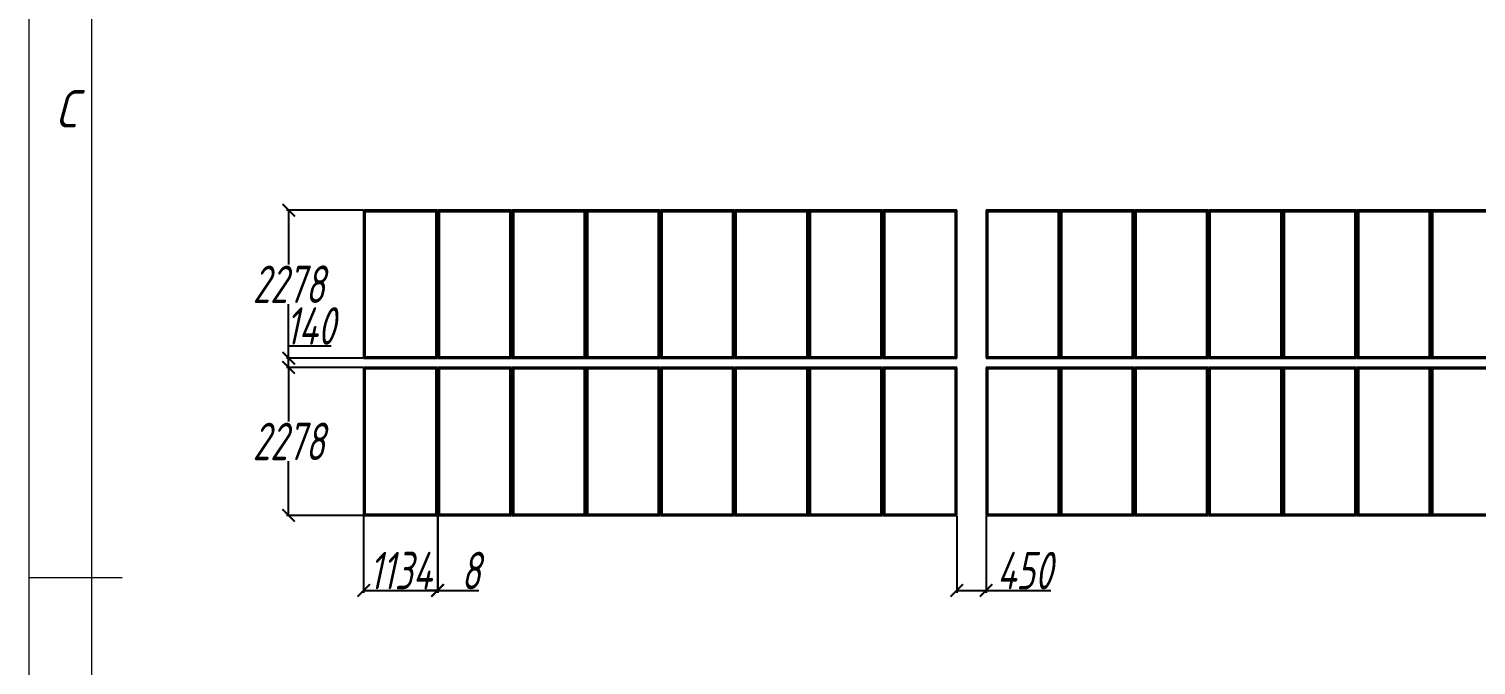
# Model space of a CAD drawing. Header units: millimetres. Extents: x -962 to 79815, y -55582 to 115780.
# Drawn here: x -962 to 21307, y -28362 to -18576 of the extents above; entities that cross this region are included whole.
import ezdxf

# ---------------------------------------------------------------- set-up
doc = ezdxf.new("R2010")
doc.units = ezdxf.units.MM
doc.layers.add('01 Heavy line', color=7, linetype='Continuous', lineweight=18)
doc.layers.add('01-Dimension', color=4, linetype='Continuous')
doc.styles.add('GB', font='gbeitc.shx', dxfattribs={"width": 0.8, "bigfont": 'gbcbig.shx'})
doc.styles.add('GreenexSolar', font='gbeitc.shx', dxfattribs={"width": 0.8, "height": 576.977143})
doc.dimstyles.new('GreenexSolar', dxfattribs={"dimtxt": 3, "dimasz": 1, "dimexe": 0.18, "dimexo": 0.0625, "dimgap": 0.09, "dimtad": 1, "dimtih": 1, "dimtoh": 1, "dimdec": 0, "dimzin": 0, "dimdsep": 46, "dimtxsty": 'GreenexSolar', "dimblk": 'ARCHTICK', "dimcen": 0.09, "dimclrd": 4, "dimclre": 4, "dimclrt": 3, "dimadec": 0, "dimazin": 0, "dimtfac": 1, "dimtdec": 4, "dimtofl": 0, "dimtmove": 0, "dimatfit": 3, "dimfxl": 1, "dimtolj": 1, "dimtzin": 0, "dimarcsym": 0})

# ---------------------------------------------------------------- blocks, each defined once
blk = doc.blocks.new('00-Greenex-京立蔚蓝英文图框')
at = {"layer": '01 Heavy line', "color": 4}
for p, q in [((-5, 8), (-5, -289)), ((2.45, -140.5), (-5, -140.5))]:
    blk.add_line(p, q, dxfattribs=at)
at = {"layer": '01 Heavy line', "color": 7, "lineweight": 18}
blk.add_line((0, 0), (0, -283.78), dxfattribs=at)
at = {"layer": '01 Heavy line', "color": 4, "style": 'GB'}
blk.add_text('C', height=3, dxfattribs=at).set_placement((-2.95, -104.47))
blk = doc.blocks.new('*U115')
at = {"color": 7, "linetype": 'Continuous', "lineweight": 25}
for p, q in [((-567, 2348), (-567, 70)), ((567, 2348), (-567, 2348)), ((-550, 87), (-550, 2331)), ((-550, 2331), (550, 2331)), ((-550, 2331), (-547, 2328)), ((-547, 2328), (-547, 90)), ((547, 2328), (-547, 2328)), ((550, 2331), (547, 2328)), ((547, 90), (547, 2328)), ((550, 2331), (550, 87)), ((567, 70), (567, 2348)), ((-567, 70), (567, 70)), ((-547, 90), (-550, 87)), ((550, 87), (-550, 87)), ((-547, 90), (547, 90)), ((547, 90), (550, 87)), ((-567, -70), (-567, -2348)), ((567, -70), (-567, -70)), ((-550, -2331), (-550, -87)), ((-550, -87), (-547, -90)), ((-550, -87), (550, -87)), ((-547, -90), (-547, -2328)), ((547, -90), (-547, -90)), ((550, -87), (547, -90)), ((547, -2328), (547, -90)), ((550, -87), (550, -2331)), ((567, -2348), (567, -70)), ((-567, -2348), (567, -2348)), ((-547, -2328), (-550, -2331)), ((550, -2331), (-550, -2331)), ((-547, -2328), (547, -2328)), ((547, -2328), (550, -2331))]:
    blk.add_line(p, q, dxfattribs=at)
blk = doc.blocks.new('_ArchTick')
at = {"color": 0, "linetype": 'ByBlock', "const_width": 0.15}
blk.add_lwpolyline([(-0.5, -0.5), (0.5, 0.5)], dxfattribs=at)
blk = doc.blocks.new('*D202')
at = {"layer": '01-Dimension', "color": 4, "lineweight": -2, "transparency": 16777216}
for p, q in [((4189, -26073), (4189, -27250)), ((5323, -26073), (5323, -27250)), ((4189, -27215), (5323, -27215))]:
    blk.add_line(p, q, dxfattribs=at)
at = {"layer": 'Defpoints', "color": 0, "transparency": 16777216}
for p in [(4189, -26061), (5323, -26061), (5323, -27215)]:
    blk.add_point(p, dxfattribs=at)
at = {"layer": '01-Dimension', "color": 4, "lineweight": -2, "transparency": 16777216, "xscale": 192.3257142857143, "yscale": 192.3257142857143, "zscale": 192.3257142857143, "rotation": 180}
blk.add_blockref('_ArchTick', (4189, -27215), dxfattribs=at)
at = {"layer": '01-Dimension', "color": 4, "lineweight": -2, "transparency": 16777216, "xscale": 192.3257142857143, "yscale": 192.3257142857143, "zscale": 192.3257142857143}
blk.add_blockref('_ArchTick', (5323, -27215), dxfattribs=at)
at = {"layer": '01-Dimension', "color": 3, "transparency": 16777216, "insert": (4756, -26909), "char_height": 577, "attachment_point": 5, "style": 'GreenexSolar'}
blk.add_mtext('\\A1;1134', dxfattribs=at)
blk = doc.blocks.new('*D203')
at = {"layer": '01-Dimension', "color": 4, "lineweight": -2, "transparency": 16777216}
for p, q in [((5323, -26073), (5323, -27250)), ((5331, -26073), (5331, -27250)), ((5323, -27215), (5131, -27215)), ((5331, -27215), (5962, -27215))]:
    blk.add_line(p, q, dxfattribs=at)
at = {"layer": 'Defpoints', "color": 0, "transparency": 16777216}
for p in [(5323, -26061), (5331, -26061), (5331, -27215)]:
    blk.add_point(p, dxfattribs=at)
at = {"layer": '01-Dimension', "color": 4, "lineweight": -2, "transparency": 16777216, "xscale": 192.3257142857143, "yscale": 192.3257142857143, "zscale": 192.3257142857143}
blk.add_blockref('_ArchTick', (5323, -27215), dxfattribs=at)
at = {"layer": '01-Dimension', "color": 4, "lineweight": -2, "transparency": 16777216, "xscale": 192.3257142857143, "yscale": 192.3257142857143, "zscale": 192.3257142857143, "rotation": 180}
blk.add_blockref('_ArchTick', (5331, -27215), dxfattribs=at)
at = {"layer": '01-Dimension', "color": 3, "transparency": 16777216, "insert": (5839, -26909), "char_height": 577, "attachment_point": 5, "style": 'GreenexSolar'}
blk.add_mtext('\\A1;8', dxfattribs=at)
blk = doc.blocks.new('*D204')
at = {"layer": '01-Dimension', "color": 4, "lineweight": -2, "transparency": 16777216}
for p, q in [((13317, -26073), (13317, -27250)), ((13767, -26073), (13767, -27250)), ((13317, -27215), (13767, -27215)), ((13767, -27215), (14763, -27215))]:
    blk.add_line(p, q, dxfattribs=at)
at = {"layer": 'Defpoints', "color": 0, "transparency": 16777216}
for p in [(13317, -26061), (13767, -26061), (13767, -27215)]:
    blk.add_point(p, dxfattribs=at)
at = {"layer": '01-Dimension', "color": 4, "lineweight": -2, "transparency": 16777216, "xscale": 192.3257142857143, "yscale": 192.3257142857143, "zscale": 192.3257142857143, "rotation": 180}
blk.add_blockref('_ArchTick', (13317, -27215), dxfattribs=at)
at = {"layer": '01-Dimension', "color": 4, "lineweight": -2, "transparency": 16777216, "xscale": 192.3257142857143, "yscale": 192.3257142857143, "zscale": 192.3257142857143}
blk.add_blockref('_ArchTick', (13767, -27215), dxfattribs=at)
at = {"layer": '01-Dimension', "color": 3, "transparency": 16777216, "insert": (14361, -26909), "char_height": 577, "attachment_point": 5, "style": 'GreenexSolar'}
blk.add_mtext('\\A1;450', dxfattribs=at)
blk = doc.blocks.new('*D208')
at = {"layer": '01-Dimension', "color": 4, "lineweight": -2, "transparency": 16777216}
for p, q in [((4177, -23783), (3000, -23783)), ((3035, -23783), (3035, -24616)), ((3035, -26061), (3035, -25228)), ((4177, -26061), (3000, -26061))]:
    blk.add_line(p, q, dxfattribs=at)
at = {"layer": 'Defpoints', "color": 0, "transparency": 16777216}
for p in [(3035, -23783), (4189, -23783), (4189, -26061)]:
    blk.add_point(p, dxfattribs=at)
at = {"layer": '01-Dimension', "color": 4, "lineweight": -2, "transparency": 16777216, "xscale": 192.3257142857143, "yscale": 192.3257142857143, "zscale": 192.3257142857143}
for p, rotation in [((3035, -23783), 90), ((3035, -26061), 270)]:
    blk.add_blockref('_ArchTick', p, dxfattribs=dict(at, rotation=rotation))
at = {"layer": '01-Dimension', "color": 3, "transparency": 16777216, "insert": (3035, -24922), "char_height": 577, "attachment_point": 5, "style": 'GreenexSolar'}
blk.add_mtext('\\A1;2278', dxfattribs=at)
blk = doc.blocks.new('*D209')
at = {"layer": '01-Dimension', "color": 4, "lineweight": -2, "transparency": 16777216}
for p, q in [((4177, -21365), (3000, -21365)), ((3035, -21365), (3035, -22198)), ((3035, -23643), (3035, -22810)), ((4177, -23643), (3000, -23643))]:
    blk.add_line(p, q, dxfattribs=at)
at = {"layer": 'Defpoints', "color": 0, "transparency": 16777216}
for p in [(3035, -21365), (4189, -21365), (4189, -23643)]:
    blk.add_point(p, dxfattribs=at)
at = {"layer": '01-Dimension', "color": 4, "lineweight": -2, "transparency": 16777216, "xscale": 192.3257142857143, "yscale": 192.3257142857143, "zscale": 192.3257142857143}
for p, rotation in [((3035, -21365), 90), ((3035, -23643), 270)]:
    blk.add_blockref('_ArchTick', p, dxfattribs=dict(at, rotation=rotation))
at = {"layer": '01-Dimension', "color": 3, "transparency": 16777216, "insert": (3035, -22504), "char_height": 577, "attachment_point": 5, "style": 'GreenexSolar'}
blk.add_mtext('\\A1;2278', dxfattribs=at)
blk = doc.blocks.new('*D210')
at = {"layer": '01-Dimension', "color": 4, "lineweight": -2, "transparency": 16777216}
for p, q in [((3035, -23643), (3035, -23451)), ((3035, -23451), (3687, -23451)), ((4177, -23643), (3000, -23643)), ((4177, -23783), (3000, -23783)), ((3035, -23783), (3035, -23643))]:
    blk.add_line(p, q, dxfattribs=at)
at = {"layer": 'Defpoints', "color": 0, "transparency": 16777216}
for p in [(3035, -23643), (4189, -23643), (4189, -23783)]:
    blk.add_point(p, dxfattribs=at)
at = {"layer": '01-Dimension', "color": 4, "lineweight": -2, "transparency": 16777216, "xscale": 192.3257142857143, "yscale": 192.3257142857143, "zscale": 192.3257142857143}
for p, rotation in [((3035, -23643), 90), ((3035, -23783), 270)]:
    blk.add_blockref('_ArchTick', p, dxfattribs=dict(at, rotation=rotation))
at = {"layer": '01-Dimension', "color": 3, "transparency": 16777216, "insert": (3370, -23145), "char_height": 577, "attachment_point": 5, "style": 'GreenexSolar'}
blk.add_mtext('\\A1;140', dxfattribs=at)

msp = doc.modelspace()

# ---------------------------------------------------------------- block references
at = {"xscale": 192.3257142857143, "yscale": 192.3257142857143, "zscale": 192.3257142857143}
msp.add_blockref('00-Greenex-京立蔚蓝英文图框', (0, 0), dxfattribs=at)
for p in [(4755.8, -23713.2), (5897.8, -23713.2), (7039.8, -23713.2), (8181.8, -23713.2), (9323.8, -23713.2), (10465.8, -23713.2), (11607.8, -23713.2), (12749.8, -23713.2), (14333.8, -23713.2), (15475.8, -23713.2), (16617.8, -23713.2), (17759.8, -23713.2), (18901.8, -23713.2), (20043.8, -23713.2), (21185.8, -23713.2)]:
    msp.add_blockref('*U115', p)

# ---------------------------------------------------------------- dimensions: what is measured, and where the dimension line sits
at = {"layer": '01-Dimension'}
for p1, p2, picture, middle in [((4188.8, -23643.2), (4188.8, -21365.2), '*D209', (3034.9, -22504.2)), ((4188.8, -23783.2), (4188.8, -23643.2), '*D210', (3369.5, -23145.1)), ((4188.8, -26061.2), (4188.8, -23783.2), '*D208', (3034.9, -24922.2))]:
    dim = msp.add_aligned_dim(p1=p1, p2=p2, distance=1154, dimstyle='GreenexSolar', override={"dimscale": 192.325714}, dxfattribs=at)
    dim.commit()
    dim.dimension.update_dxf_attribs({"geometry": picture, "text_midpoint": middle})
for base, p1, p2, picture, middle in [((5322.8, -27215.2), (4188.8, -26061.2), (5322.8, -26061.2), '*D202', (4755.8, -26909.4)), ((5330.8, -27215.2), (5322.8, -26061.2), (5330.8, -26061.2), '*D203', (5838.6, -26909.4)), ((13766.8, -27215.2), (13316.8, -26061.2), (13766.8, -26061.2), '*D204', (14361.1, -26909.4))]:
    dim = msp.add_linear_dim(base=base, p1=p1, p2=p2, dimstyle='GreenexSolar', override={"dimscale": 192.325714}, dxfattribs=at)
    dim.commit()
    dim.dimension.update_dxf_attribs({"geometry": picture, "text_midpoint": middle})

doc.saveas('drawing.dxf')
